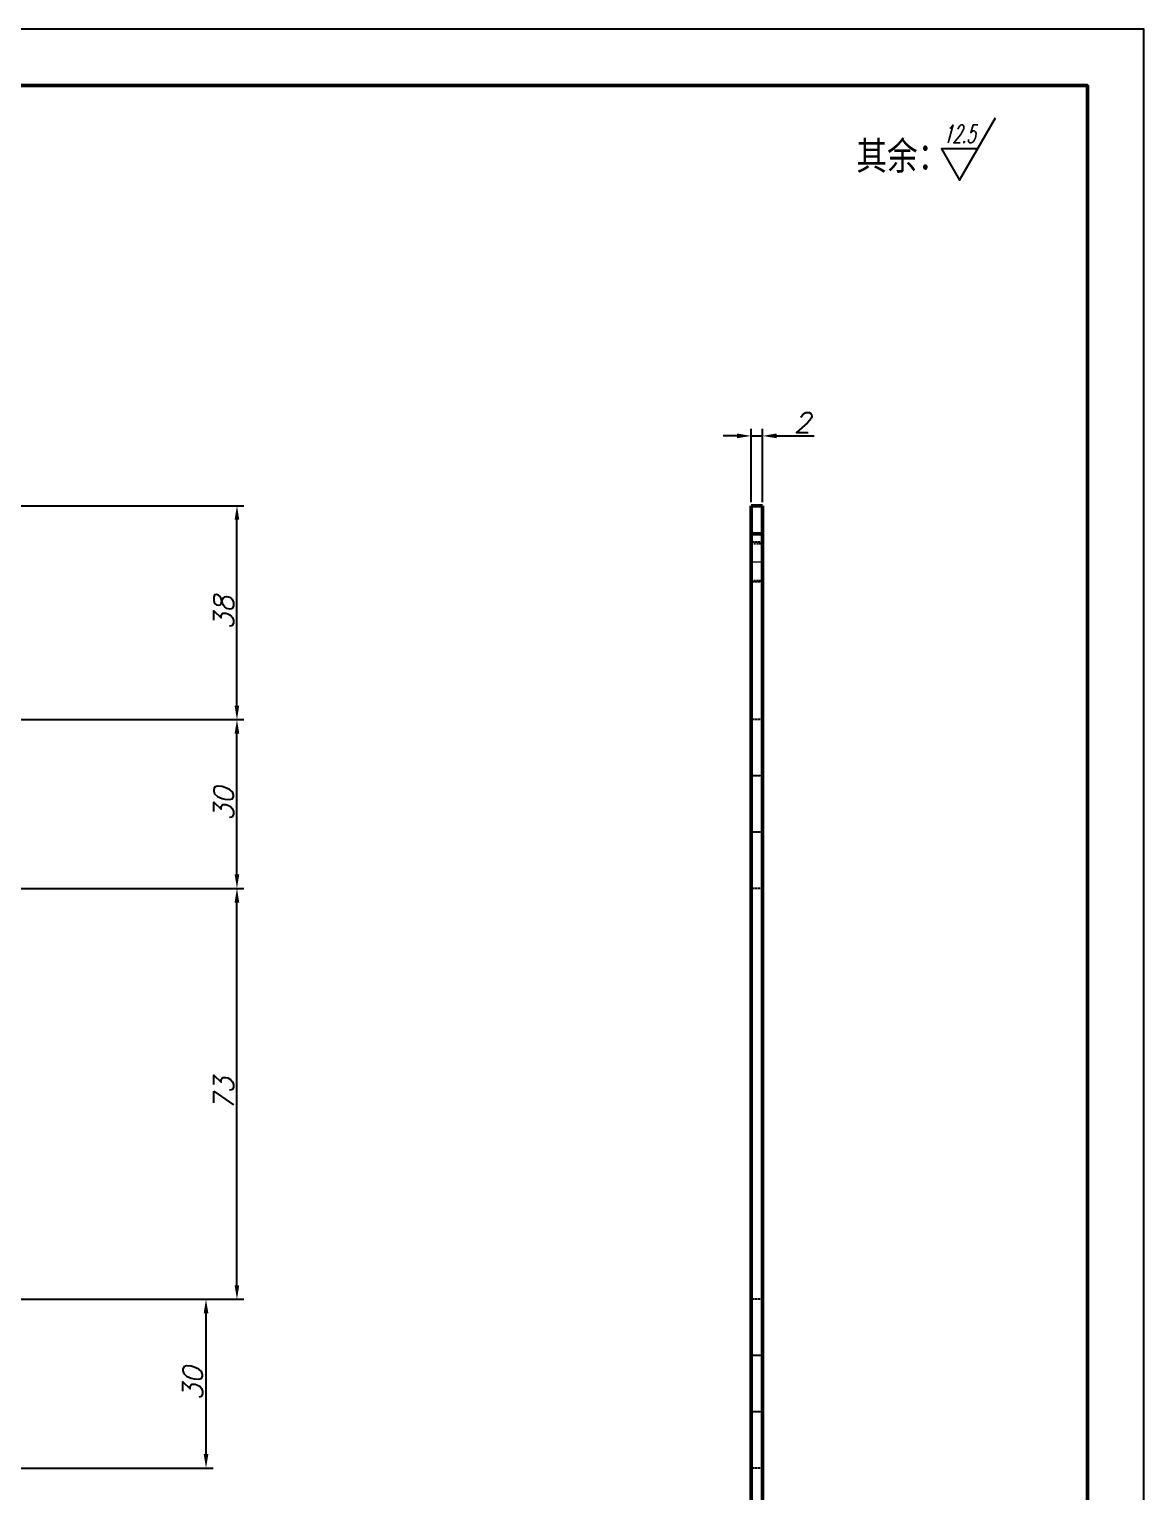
# Model space of a CAD drawing. Header units: inches. Extents: x 17901 to 26602, y 9673 to 14036.
# Drawn here: x 19954.1 to 20152.1, y 13321.8 to 13581.6 of the extents above; entities that cross this region are included whole.
import ezdxf
from ezdxf.enums import TextEntityAlignment as Align

# ---------------------------------------------------------------- set-up
doc = ezdxf.new("R2010")
doc.units = ezdxf.units.IN
doc.header["$MEASUREMENT"] = 0
doc.linetypes.add('CENTER', pattern=[50.8, 31.75, -6.35, 6.35, -6.35])
doc.linetypes.add('DASHED2', pattern=[9.525, 6.35, -3.175])
for name, color, linetype, lineweight in [('中心线', 1, 'CENTER', 15), ('图框_内框线', 5, 'Continuous', 50), ('标注线', 3, 'Continuous', 25), ('粗实线', 7, 'Continuous', 50), ('虚线', 2, 'DASHED2', 25)]:
    doc.layers.add(name, color=color, linetype=linetype, lineweight=lineweight)
doc.styles.add('DIM_FONT', font='romans.shx', dxfattribs={"oblique": 15})
doc.styles.add('仿宋体', font='FSGB2312.ttf', dxfattribs={"width": 0.8, "height": 3.5})
doc.dimstyles.new('幅面 1：1$0', dxfattribs={"dimtxt": 3.5, "dimasz": 2.5, "dimexe": 1.25, "dimexo": 0.625, "dimtad": 1, "dimdsep": 46, "dimtxsty": 'DIM_FONT', "dimcen": 2.5, "dimclrd": 256, "dimclre": 256, "dimclrt": 256, "dimadec": 0, "dimazin": 0, "dimtm": 1e-09, "dimtfac": 0.5, "dimtmove": 0, "dimatfit": 3, "dimfxl": 1, "dimlwd": -1, "dimarcsym": 0})

# ---------------------------------------------------------------- blocks, each defined once
blk = doc.blocks.new('*D89')
at = {"layer": 'Defpoints', "color": 0, "transparency": 16777216}
for p in [(20084.36, 13509.39), (20082.36, 13496.98), (20084.36, 13496.98)]:
    blk.add_point(p, dxfattribs=at)
at = {"layer": '标注线', "lineweight": -2, "transparency": 16777216}
for p, q in [((20082.36, 13497.6), (20082.36, 13510.64)), ((20084.36, 13497.6), (20084.36, 13510.64))]:
    blk.add_line(p, q, dxfattribs=at)
at = {"layer": '标注线', "transparency": 16777216}
for p, q in [((20079.86, 13509.39), (20077.36, 13509.39)), ((20082.36, 13509.39), (20084.36, 13509.39)), ((20086.86, 13509.39), (20093.53, 13509.39))]:
    blk.add_line(p, q, dxfattribs=at)
for points in [[(20079.86, 13509.81), (20079.86, 13508.98), (20082.36, 13509.39)], [(20086.86, 13509.81), (20086.86, 13508.98), (20084.36, 13509.39)]]:
    blk.add_solid(points, dxfattribs=at)
at = {"layer": '标注线', "transparency": 16777216, "insert": (20091.45, 13511.77), "char_height": 3.5, "attachment_point": 5, "style": 'DIM_FONT'}
blk.add_mtext('2', dxfattribs=at)
blk = doc.blocks.new('*D96')
at = {"layer": 'Defpoints', "color": 0, "transparency": 16777216}
for p in [(19845.19, 13355.98), (19985.47, 13355.98), (19845.19, 13325.98)]:
    blk.add_point(p, dxfattribs=at)
at = {"layer": '标注线', "lineweight": -2, "transparency": 16777216}
for p, q in [((19845.81, 13355.98), (19986.72, 13355.98)), ((19845.81, 13325.98), (19986.72, 13325.98))]:
    blk.add_line(p, q, dxfattribs=at)
at = {"layer": '标注线', "transparency": 16777216}
blk.add_line((19985.47, 13328.48), (19985.47, 13353.48), dxfattribs=at)
for points in [[(19985.06, 13353.48), (19985.89, 13353.48), (19985.47, 13355.98)], [(19985.06, 13328.48), (19985.89, 13328.48), (19985.47, 13325.98)]]:
    blk.add_solid(points, dxfattribs=at)
at = {"layer": '标注线', "transparency": 16777216, "insert": (19983.1, 13340.98), "char_height": 3.5, "attachment_point": 5, "rotation": 90, "style": 'DIM_FONT'}
blk.add_mtext('30', dxfattribs=at)
blk = doc.blocks.new('*D97')
at = {"layer": 'Defpoints', "color": 0, "transparency": 16777216}
for p in [(19845.19, 13428.98), (19990.97, 13428.98), (19845.19, 13355.98)]:
    blk.add_point(p, dxfattribs=at)
at = {"layer": '标注线', "lineweight": -2, "transparency": 16777216}
for p, q in [((19845.81, 13428.98), (19992.22, 13428.98)), ((19845.81, 13355.98), (19992.22, 13355.98))]:
    blk.add_line(p, q, dxfattribs=at)
at = {"layer": '标注线', "transparency": 16777216}
blk.add_line((19990.97, 13358.48), (19990.97, 13426.48), dxfattribs=at)
for points in [[(19990.55, 13426.48), (19991.38, 13426.48), (19990.97, 13428.98)], [(19990.55, 13358.48), (19991.38, 13358.48), (19990.97, 13355.98)]]:
    blk.add_solid(points, dxfattribs=at)
at = {"layer": '标注线', "transparency": 16777216, "insert": (19988.59, 13392.48), "char_height": 3.5, "attachment_point": 5, "rotation": 90, "style": 'DIM_FONT'}
blk.add_mtext('73', dxfattribs=at)
blk = doc.blocks.new('*D98')
at = {"layer": 'Defpoints', "color": 0, "transparency": 16777216}
for p in [(19845.19, 13458.98), (19990.97, 13458.98), (19845.19, 13428.98)]:
    blk.add_point(p, dxfattribs=at)
at = {"layer": '标注线', "lineweight": -2, "transparency": 16777216}
for p, q in [((19845.81, 13458.98), (19992.22, 13458.98)), ((19845.81, 13428.98), (19992.22, 13428.98))]:
    blk.add_line(p, q, dxfattribs=at)
at = {"layer": '标注线', "transparency": 16777216}
blk.add_line((19990.97, 13431.48), (19990.97, 13456.48), dxfattribs=at)
for points in [[(19990.55, 13456.48), (19991.38, 13456.48), (19990.97, 13458.98)], [(19990.55, 13431.48), (19991.38, 13431.48), (19990.97, 13428.98)]]:
    blk.add_solid(points, dxfattribs=at)
at = {"layer": '标注线', "transparency": 16777216, "insert": (19988.59, 13443.98), "char_height": 3.5, "attachment_point": 5, "rotation": 90, "style": 'DIM_FONT'}
blk.add_mtext('30', dxfattribs=at)
blk = doc.blocks.new('*D99')
at = {"layer": 'Defpoints', "color": 0, "transparency": 16777216}
for p in [(19948.99, 13496.98), (19990.97, 13496.98), (19845.19, 13458.98)]:
    blk.add_point(p, dxfattribs=at)
at = {"layer": '标注线', "lineweight": -2, "transparency": 16777216}
for p, q in [((19949.61, 13496.98), (19992.22, 13496.98)), ((19845.81, 13458.98), (19992.22, 13458.98))]:
    blk.add_line(p, q, dxfattribs=at)
at = {"layer": '标注线', "transparency": 16777216}
blk.add_line((19990.97, 13461.48), (19990.97, 13494.48), dxfattribs=at)
for points in [[(19990.55, 13494.48), (19991.38, 13494.48), (19990.97, 13496.98)], [(19990.55, 13461.48), (19991.38, 13461.48), (19990.97, 13458.98)]]:
    blk.add_solid(points, dxfattribs=at)
at = {"layer": '标注线', "transparency": 16777216, "insert": (19988.59, 13477.98), "char_height": 3.5, "attachment_point": 5, "rotation": 90, "style": 'DIM_FONT'}
blk.add_mtext('38', dxfattribs=at)

msp = doc.modelspace()

# ---------------------------------------------------------------- linework, layer by layer
at = {"layer": 'Defpoints'}
msp.add_lwpolyline([(19558.123, 13161.647), (20152.123, 13161.647), (20152.123, 13581.647), (19558.123, 13581.647)], close=True, dxfattribs=at)
at = {"layer": '中心线', "ltscale": 0.060015}
for p, q in [((20084.558, 13486.979), (20082.158, 13486.979)), ((20084.558, 13448.979), (20082.158, 13448.979)), ((20084.558, 13438.979), (20082.158, 13438.979)), ((20084.558, 13345.979), (20082.158, 13345.979)), ((20084.558, 13335.979), (20082.158, 13335.979))]:
    msp.add_line(p, q, dxfattribs=at)
at = {"layer": '图框_内框线'}
msp.add_lwpolyline([(19583.123, 13171.647), (20142.123, 13171.647), (20142.123, 13571.647), (19583.123, 13571.647)], close=True, dxfattribs=at)
at = {"layer": '标注线', "ltscale": 2}
msp.add_lwpolyline([(20122.551, 13560.376), (20116.151, 13560.376), (20119.351, 13554.834), (20125.751, 13565.919)], dxfattribs=at)
at = {"layer": '粗实线', "ltscale": 0.125}
for p, q in [((20082.358, 13496.979), (20082.358, 13491.979)), ((20084.358, 13496.979), (20084.358, 13491.979))]:
    msp.add_line(p, q, dxfattribs=at)
at = {"layer": '粗实线', "ltscale": 0.05}
for p, q in [((20084.358, 13496.979), (20082.358, 13496.979)), ((20084.358, 13491.979), (20082.358, 13491.979))]:
    msp.add_line(p, q, dxfattribs=at)
at = {"layer": '粗实线'}
for p, q in [((20082.358, 13281.979), (20082.358, 13491.979)), ((20084.358, 13281.979), (20084.358, 13491.979))]:
    msp.add_line(p, q, dxfattribs=at)
at = {"layer": '虚线', "ltscale": 0.05}
for p, q in [((20084.358, 13491.979), (20082.358, 13491.979)), ((20084.358, 13490.479), (20082.358, 13490.479)), ((20082.358, 13490.279), (20084.358, 13490.279)), ((20082.358, 13483.679), (20084.358, 13483.679)), ((20084.358, 13483.479), (20082.358, 13483.479)), ((20084.358, 13458.979), (20082.358, 13458.979)), ((20084.358, 13448.979), (20082.358, 13448.979)), ((20084.358, 13448.979), (20082.358, 13448.979)), ((20084.358, 13438.979), (20082.358, 13438.979)), ((20084.358, 13438.979), (20082.358, 13438.979)), ((20084.358, 13428.979), (20082.358, 13428.979)), ((20084.358, 13355.979), (20082.358, 13355.979)), ((20084.358, 13345.979), (20082.358, 13345.979)), ((20084.358, 13345.979), (20082.358, 13345.979)), ((20084.358, 13335.979), (20082.358, 13335.979)), ((20084.358, 13335.979), (20082.358, 13335.979)), ((20084.358, 13325.979), (20082.358, 13325.979))]:
    msp.add_line(p, q, dxfattribs=at)

# ---------------------------------------------------------------- texts
at = {"layer": '标注线', "ltscale": 2, "style": 'DIM_FONT', "oblique": 15, "width": 0.559478}
msp.add_text('12.5', height=3.2, dxfattribs=at).set_placement((20116.491, 13561.442), (20122.203, 13561.442), align=Align.FIT)
at = {"layer": '标注线', "insert": (20101.032, 13561.677), "char_height": 5, "width": 61.23649, "attachment_point": 1, "style": '仿宋体'}
msp.add_mtext('其余：', dxfattribs=at)

# ---------------------------------------------------------------- dimensions: what is measured, and where the dimension line sits
at = {"layer": '标注线'}
dim = msp.add_linear_dim(base=(20084.358, 13509.395), p1=(20082.358, 13496.979), p2=(20084.358, 13496.979), dimstyle='幅面 1：1$0', dxfattribs=at)
dim.commit()
dim.dimension.update_dxf_attribs({"geometry": '*D89', "text_midpoint": (20091.446, 13511.77)})
for base, p1, p2, picture, middle in [((19990.967, 13496.979), (19845.19, 13458.979), (19948.99, 13496.979), '*D99', (19988.592, 13477.979)), ((19990.967, 13458.979), (19845.19, 13428.979), (19845.19, 13458.979), '*D98', (19988.592, 13443.979)), ((19990.967, 13428.979), (19845.19, 13355.979), (19845.19, 13428.979), '*D97', (19988.592, 13392.479)), ((19985.474, 13355.979), (19845.19, 13325.979), (19845.19, 13355.979), '*D96', (19983.099, 13340.979))]:
    dim = msp.add_linear_dim(base=base, p1=p1, p2=p2, angle=90, dimstyle='幅面 1：1$0', dxfattribs=at)
    dim.commit()
    dim.dimension.update_dxf_attribs({"geometry": picture, "text_midpoint": middle})

doc.saveas('drawing.dxf')
